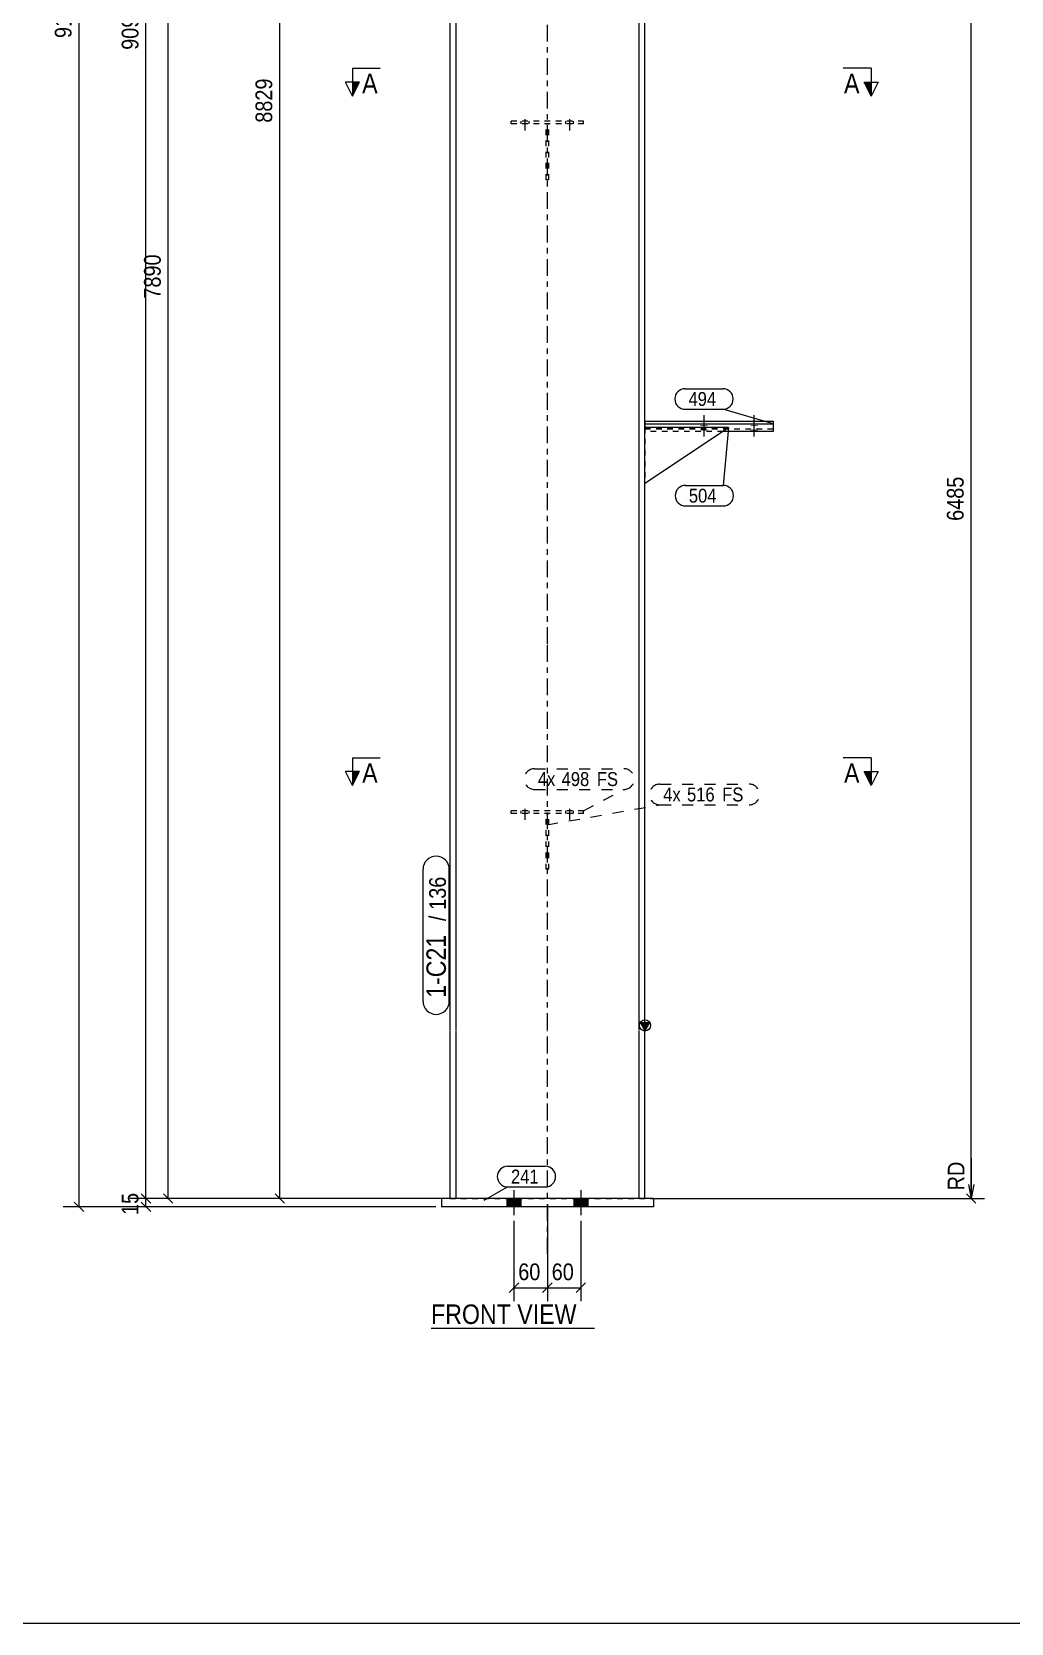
# Model space of a CAD drawing. Header units: millimetres. Extents: x 2 to 825, y 1 to 579.
# Drawn here: x 272.9 to 448.6, y 5 to 290.2 of the extents above; entities that cross this region are included whole.
import ezdxf

# ---------------------------------------------------------------- set-up
doc = ezdxf.new("R2010")
doc.units = ezdxf.units.MM
for name, pattern in [('XKITLINE00', [0]), ('XKITLINE01', [4, 1, -1, 1, -1]), ('XKITLINE02', [4, 2, -2]), ('XKITLINE03', [6, 3, -1, 1, -1])]:
    doc.linetypes.add(name, pattern=pattern)
for name, color, linetype, lineweight in [('Bolt', 3, 'Continuous', 0), ('Dimensions', 7, 'Continuous', 0), ('DrawingSheet', 5, 'Continuous', 0), ('OtherObjectType', 7, 'Continuous', 0), ('Part', 2, 'Continuous', 0), ('PartMark', 7, 'Continuous', 0), ('Section', 6, 'Continuous', 0)]:
    doc.layers.add(name, color=color, linetype=linetype, lineweight=lineweight)
doc.styles.add('ARIAL', font='ARIAL.TTF')

# ---------------------------------------------------------------- blocks, each defined once
blk = doc.blocks.new('*A10')
at = {"layer": 'Bolt', "color": 3, "linetype": 'XKITLINE02', "lineweight": 0}
for p, q in [((360.7, 273.74), (360.7, 274.24)), ((360.7, 273.74), (360.7, 274.24)), ((361.4, 272.58), (361.4, 275.58)), ((361.4, 272.58), (361.4, 275.58)), ((362.1, 273.74), (362.1, 274.24)), ((362.1, 273.74), (362.1, 274.24)), ((368.7, 273.74), (368.7, 274.24)), ((368.7, 273.74), (368.7, 274.24)), ((369.4, 272.58), (369.4, 275.58)), ((369.4, 272.58), (369.4, 275.58)), ((370.1, 273.74), (370.1, 274.24)), ((370.1, 273.74), (370.1, 274.24))]:
    blk.add_line(p, q, dxfattribs=at)
blk = doc.blocks.new('*A11')
at = {"layer": 'Bolt', "color": 3, "linetype": 'XKITLINE02', "lineweight": 0}
for p, q in [((361.4, 148.97), (361.4, 151.97)), ((361.4, 148.97), (361.4, 151.97)), ((369.4, 148.97), (369.4, 151.97)), ((369.4, 148.97), (369.4, 151.97)), ((360.7, 150.13), (360.7, 150.63)), ((360.7, 150.13), (360.7, 150.63)), ((362.1, 150.13), (362.1, 150.63)), ((362.1, 150.13), (362.1, 150.63)), ((368.7, 150.13), (368.7, 150.63)), ((368.7, 150.13), (368.7, 150.63)), ((370.1, 150.13), (370.1, 150.63)), ((370.1, 150.13), (370.1, 150.63))]:
    blk.add_line(p, q, dxfattribs=at)
blk = doc.blocks.new('*A16')
at = {"layer": 'Bolt'}
for points in [[(360.65, 81.13), (360.65, 79.63), (358.15, 79.63), (358.15, 81.13)], [(360.65, 81.13), (360.65, 79.63), (358.15, 79.63), (358.15, 81.13)], [(372.65, 81.13), (372.65, 79.63), (370.15, 79.63), (370.15, 81.13)], [(372.65, 81.13), (372.65, 79.63), (370.15, 79.63), (370.15, 81.13)]]:
    blk.add_hatch(color=3, dxfattribs=at).paths.add_polyline_path(points, flags=17)
at = {"layer": 'Bolt', "color": 3, "linetype": 'XKITLINE00', "lineweight": 0}
for p, q in [((358.15, 81.13), (358.15, 79.63)), ((358.15, 81.13), (358.15, 79.63)), ((359.4, 82.63), (359.4, 78.13)), ((359.4, 82.63), (359.4, 78.13)), ((360.65, 81.13), (360.65, 79.63)), ((360.65, 81.13), (360.65, 79.63)), ((370.15, 81.13), (370.15, 79.63)), ((370.15, 81.13), (370.15, 79.63)), ((371.4, 82.63), (371.4, 78.13)), ((371.4, 82.63), (371.4, 78.13)), ((372.65, 81.13), (372.65, 79.63)), ((372.65, 81.13), (372.65, 79.63))]:
    blk.add_line(p, q, dxfattribs=at)
blk = doc.blocks.new('*A17')
at = {"layer": 'Bolt'}
for points in [[(393.53, 219.79), (393.57, 219.79), (393.6, 219.79), (393.64, 219.79), (393.67, 219.79), (393.7, 219.79), (393.74, 219.79), (393.77, 219.78), (393.8, 219.78), (393.83, 219.78), (393.86, 219.78), (393.89, 219.78), (393.92, 219.77), (393.94, 219.77), (393.97, 219.77), (393.99, 219.76), (394.02, 219.76), (394.04, 219.76), (394.06, 219.76), (394.08, 219.75), (394.1, 219.75), (394.12, 219.74), (394.13, 219.74), (394.15, 219.74), (394.16, 219.73), (394.17, 219.73), (394.18, 219.72), (394.19, 219.72), (394.19, 219.72), (394.2, 219.71), (394.2, 219.71), (394.2, 219.7), (394.2, 219.7), (394.2, 219.7), (394.19, 219.69), (394.19, 219.69), (394.18, 219.68), (394.17, 219.68), (394.16, 219.67), (394.15, 219.67), (394.13, 219.67), (394.12, 219.66), (394.1, 219.66), (394.08, 219.66), (394.06, 219.65), (394.04, 219.65), (394.02, 219.65), (393.99, 219.64), (393.97, 219.64), (393.94, 219.64), (393.92, 219.63), (393.89, 219.63), (393.86, 219.63), (393.83, 219.63), (393.8, 219.63), (393.77, 219.62), (393.74, 219.62), (393.7, 219.62), (393.67, 219.62), (393.64, 219.62), (393.6, 219.62), (393.57, 219.62), (393.53, 219.62), (393.5, 219.62), (393.47, 219.62), (393.43, 219.62), (393.4, 219.62), (393.36, 219.62), (393.33, 219.62), (393.3, 219.62), (393.26, 219.62), (393.23, 219.62), (393.2, 219.63), (393.17, 219.63), (393.14, 219.63), (393.11, 219.63), (393.08, 219.63), (393.06, 219.64), (393.03, 219.64), (393, 219.64), (392.98, 219.65), (392.96, 219.65), (392.94, 219.65), (392.92, 219.66), (392.9, 219.66), (392.88, 219.66), (392.87, 219.67), (392.85, 219.67), (392.84, 219.67), (392.83, 219.68), (392.82, 219.68), (392.81, 219.69), (392.81, 219.69), (392.8, 219.7), (392.8, 219.7), (392.8, 219.7), (392.8, 219.71), (392.8, 219.71), (392.81, 219.72), (392.81, 219.72), (392.82, 219.72), (392.83, 219.73), (392.84, 219.73), (392.85, 219.74), (392.87, 219.74), (392.88, 219.74), (392.9, 219.75), (392.92, 219.75), (392.94, 219.76), (392.96, 219.76), (392.98, 219.76), (393, 219.76), (393.03, 219.77), (393.06, 219.77), (393.08, 219.77), (393.11, 219.78), (393.14, 219.78), (393.17, 219.78), (393.2, 219.78), (393.23, 219.78), (393.26, 219.79), (393.3, 219.79), (393.33, 219.79), (393.36, 219.79), (393.4, 219.79), (393.43, 219.79), (393.47, 219.79), (393.5, 219.79)], [(402.53, 219.79), (402.57, 219.79), (402.6, 219.79), (402.64, 219.79), (402.67, 219.79), (402.7, 219.79), (402.74, 219.79), (402.77, 219.78), (402.8, 219.78), (402.83, 219.78), (402.86, 219.78), (402.89, 219.78), (402.92, 219.77), (402.94, 219.77), (402.97, 219.77), (402.99, 219.76), (403.02, 219.76), (403.04, 219.76), (403.06, 219.76), (403.08, 219.75), (403.1, 219.75), (403.12, 219.74), (403.13, 219.74), (403.15, 219.74), (403.16, 219.73), (403.17, 219.73), (403.18, 219.72), (403.19, 219.72), (403.19, 219.72), (403.2, 219.71), (403.2, 219.71), (403.2, 219.7), (403.2, 219.7), (403.2, 219.7), (403.19, 219.69), (403.19, 219.69), (403.18, 219.68), (403.17, 219.68), (403.16, 219.67), (403.15, 219.67), (403.13, 219.67), (403.12, 219.66), (403.1, 219.66), (403.08, 219.66), (403.06, 219.65), (403.04, 219.65), (403.02, 219.65), (402.99, 219.64), (402.97, 219.64), (402.94, 219.64), (402.92, 219.63), (402.89, 219.63), (402.86, 219.63), (402.83, 219.63), (402.8, 219.63), (402.77, 219.62), (402.74, 219.62), (402.7, 219.62), (402.67, 219.62), (402.64, 219.62), (402.6, 219.62), (402.57, 219.62), (402.53, 219.62), (402.5, 219.62), (402.47, 219.62), (402.43, 219.62), (402.4, 219.62), (402.36, 219.62), (402.33, 219.62), (402.3, 219.62), (402.26, 219.62), (402.23, 219.62), (402.2, 219.63), (402.17, 219.63), (402.14, 219.63), (402.11, 219.63), (402.08, 219.63), (402.06, 219.64), (402.03, 219.64), (402, 219.64), (401.98, 219.65), (401.96, 219.65), (401.94, 219.65), (401.92, 219.66), (401.9, 219.66), (401.88, 219.66), (401.87, 219.67), (401.85, 219.67), (401.84, 219.67), (401.83, 219.68), (401.82, 219.68), (401.81, 219.69), (401.81, 219.69), (401.8, 219.7), (401.8, 219.7), (401.8, 219.7), (401.8, 219.71), (401.8, 219.71), (401.81, 219.72), (401.81, 219.72), (401.82, 219.72), (401.83, 219.73), (401.84, 219.73), (401.85, 219.74), (401.87, 219.74), (401.88, 219.74), (401.9, 219.75), (401.92, 219.75), (401.94, 219.76), (401.96, 219.76), (401.98, 219.76), (402, 219.76), (402.03, 219.77), (402.06, 219.77), (402.08, 219.77), (402.11, 219.78), (402.14, 219.78), (402.17, 219.78), (402.2, 219.78), (402.23, 219.78), (402.26, 219.79), (402.3, 219.79), (402.33, 219.79), (402.36, 219.79), (402.4, 219.79), (402.43, 219.79), (402.47, 219.79), (402.5, 219.79)], [(393.53, 218.95), (393.57, 218.95), (393.6, 218.95), (393.64, 218.95), (393.67, 218.95), (393.7, 218.95), (393.74, 218.95), (393.77, 218.94), (393.8, 218.94), (393.83, 218.94), (393.86, 218.94), (393.89, 218.94), (393.92, 218.93), (393.94, 218.93), (393.97, 218.93), (393.99, 218.93), (394.02, 218.92), (394.04, 218.92), (394.06, 218.92), (394.08, 218.91), (394.1, 218.91), (394.12, 218.91), (394.13, 218.9), (394.15, 218.9), (394.16, 218.89), (394.17, 218.89), (394.18, 218.89), (394.19, 218.88), (394.19, 218.88), (394.2, 218.87), (394.2, 218.87), (394.2, 218.86), (394.2, 218.86), (394.2, 218.86), (394.19, 218.85), (394.19, 218.85), (394.18, 218.84), (394.17, 218.84), (394.16, 218.84), (394.15, 218.83), (394.13, 218.83), (394.12, 218.82), (394.1, 218.82), (394.08, 218.82), (394.06, 218.81), (394.04, 218.81), (394.02, 218.81), (393.99, 218.8), (393.97, 218.8), (393.94, 218.8), (393.92, 218.8), (393.89, 218.79), (393.86, 218.79), (393.83, 218.79), (393.8, 218.79), (393.77, 218.79), (393.74, 218.78), (393.7, 218.78), (393.67, 218.78), (393.64, 218.78), (393.6, 218.78), (393.57, 218.78), (393.53, 218.78), (393.5, 218.78), (393.47, 218.78), (393.43, 218.78), (393.4, 218.78), (393.36, 218.78), (393.33, 218.78), (393.3, 218.78), (393.26, 218.78), (393.23, 218.79), (393.2, 218.79), (393.17, 218.79), (393.14, 218.79), (393.11, 218.79), (393.08, 218.8), (393.06, 218.8), (393.03, 218.8), (393, 218.8), (392.98, 218.81), (392.96, 218.81), (392.94, 218.81), (392.92, 218.82), (392.9, 218.82), (392.88, 218.82), (392.87, 218.83), (392.85, 218.83), (392.84, 218.84), (392.83, 218.84), (392.82, 218.84), (392.81, 218.85), (392.81, 218.85), (392.8, 218.86), (392.8, 218.86), (392.8, 218.86), (392.8, 218.87), (392.8, 218.87), (392.81, 218.88), (392.81, 218.88), (392.82, 218.89), (392.83, 218.89), (392.84, 218.89), (392.85, 218.9), (392.87, 218.9), (392.88, 218.91), (392.9, 218.91), (392.92, 218.91), (392.94, 218.92), (392.96, 218.92), (392.98, 218.92), (393, 218.93), (393.03, 218.93), (393.06, 218.93), (393.08, 218.93), (393.11, 218.94), (393.14, 218.94), (393.17, 218.94), (393.2, 218.94), (393.23, 218.94), (393.26, 218.95), (393.3, 218.95), (393.33, 218.95), (393.36, 218.95), (393.4, 218.95), (393.43, 218.95), (393.47, 218.95), (393.5, 218.95)], [(402.53, 218.95), (402.57, 218.95), (402.6, 218.95), (402.64, 218.95), (402.67, 218.95), (402.7, 218.95), (402.74, 218.95), (402.77, 218.94), (402.8, 218.94), (402.83, 218.94), (402.86, 218.94), (402.89, 218.94), (402.92, 218.93), (402.94, 218.93), (402.97, 218.93), (402.99, 218.93), (403.02, 218.92), (403.04, 218.92), (403.06, 218.92), (403.08, 218.91), (403.1, 218.91), (403.12, 218.91), (403.13, 218.9), (403.15, 218.9), (403.16, 218.89), (403.17, 218.89), (403.18, 218.89), (403.19, 218.88), (403.19, 218.88), (403.2, 218.87), (403.2, 218.87), (403.2, 218.86), (403.2, 218.86), (403.2, 218.86), (403.19, 218.85), (403.19, 218.85), (403.18, 218.84), (403.17, 218.84), (403.16, 218.84), (403.15, 218.83), (403.13, 218.83), (403.12, 218.82), (403.1, 218.82), (403.08, 218.82), (403.06, 218.81), (403.04, 218.81), (403.02, 218.81), (402.99, 218.8), (402.97, 218.8), (402.94, 218.8), (402.92, 218.8), (402.89, 218.79), (402.86, 218.79), (402.83, 218.79), (402.8, 218.79), (402.77, 218.79), (402.74, 218.78), (402.7, 218.78), (402.67, 218.78), (402.64, 218.78), (402.6, 218.78), (402.57, 218.78), (402.53, 218.78), (402.5, 218.78), (402.47, 218.78), (402.43, 218.78), (402.4, 218.78), (402.36, 218.78), (402.33, 218.78), (402.3, 218.78), (402.26, 218.78), (402.23, 218.79), (402.2, 218.79), (402.17, 218.79), (402.14, 218.79), (402.11, 218.79), (402.08, 218.8), (402.06, 218.8), (402.03, 218.8), (402, 218.8), (401.98, 218.81), (401.96, 218.81), (401.94, 218.81), (401.92, 218.82), (401.9, 218.82), (401.88, 218.82), (401.87, 218.83), (401.85, 218.83), (401.84, 218.84), (401.83, 218.84), (401.82, 218.84), (401.81, 218.85), (401.81, 218.85), (401.8, 218.86), (401.8, 218.86), (401.8, 218.86), (401.8, 218.87), (401.8, 218.87), (401.81, 218.88), (401.81, 218.88), (401.82, 218.89), (401.83, 218.89), (401.84, 218.89), (401.85, 218.9), (401.87, 218.9), (401.88, 218.91), (401.9, 218.91), (401.92, 218.91), (401.94, 218.92), (401.96, 218.92), (401.98, 218.92), (402, 218.93), (402.03, 218.93), (402.06, 218.93), (402.08, 218.93), (402.11, 218.94), (402.14, 218.94), (402.17, 218.94), (402.2, 218.94), (402.23, 218.94), (402.26, 218.95), (402.3, 218.95), (402.33, 218.95), (402.36, 218.95), (402.4, 218.95), (402.43, 218.95), (402.47, 218.95), (402.5, 218.95)]]:
    blk.add_hatch(color=3, dxfattribs=at).paths.add_polyline_path(points, flags=17)
at = {"layer": 'Bolt', "color": 3, "linetype": 'XKITLINE00', "lineweight": 0}
for p, q in [((393.5, 218.55), (393.5, 221.53)), ((393.5, 217.71), (393.5, 220.69)), ((402.5, 218.55), (402.5, 221.53)), ((402.5, 217.71), (402.5, 220.69))]:
    blk.add_line(p, q, dxfattribs=at)
blk = doc.blocks.new('*A18')
at = {"layer": 'Part'}
blk.add_hatch(color=2, dxfattribs=at).paths.add_polyline_path([(382.1, 112.64), (383.7, 112.64), (382.9, 111.24)], flags=17)
at = {"layer": 'Part', "color": 2, "linetype": 'XKITLINE00', "lineweight": 0}
for p, q in [((347.9, 304.02), (347.9, 180.51)), ((349, 304.02), (349, 180.51)), ((381.8, 304.02), (381.8, 180.51)), ((382.9, 180.51), (382.9, 304.02)), ((347.9, 180.41), (347.9, 111.33)), ((349, 180.41), (349, 111.33)), ((381.8, 180.41), (381.8, 111.33)), ((382.9, 111.33), (382.9, 180.41)), ((382.9, 111.24), (382.1, 112.64)), ((382.1, 112.64), (383.7, 112.64)), ((383.7, 112.64), (382.9, 111.24)), ((347.9, 111.23), (347.9, 81.13)), ((349, 111.23), (349, 81.13)), ((381.8, 111.23), (381.8, 81.13)), ((382.9, 81.13), (382.9, 111.23))]:
    blk.add_line(p, q, dxfattribs=at)
at = {"layer": 'Part', "color": 7, "linetype": 'XKITLINE03', "lineweight": 0}
for p, q in [((365.4, 180.51), (365.4, 304.02)), ((365.4, 111.33), (365.4, 180.41)), ((365.4, 71.13), (365.4, 111.23))]:
    blk.add_line(p, q, dxfattribs=at)
at = {"layer": 'Part', "color": 7, "linetype": 'XKITLINE01', "lineweight": 0}
blk.add_line((347.9, 81.13), (382.9, 81.13), dxfattribs=at)
at = {"layer": 'Part', "color": 2, "linetype": 'XKITLINE00', "lineweight": 0}
blk.add_circle((382.9, 112.14), 1, dxfattribs=at)
blk = doc.blocks.new('*A23')
at = {"layer": 'Part', "color": 7, "linetype": 'XKITLINE01', "lineweight": 0}
for p, q in [((365.65, 273.74), (365.15, 273.74)), ((365.15, 263.74), (365.15, 273.74)), ((365.15, 273.74), (365.65, 273.74)), ((365.65, 263.74), (365.65, 273.74)), ((365.65, 263.74), (365.15, 263.74))]:
    blk.add_line(p, q, dxfattribs=at)
blk = doc.blocks.new('*A24')
at = {"layer": 'Part', "color": 7, "linetype": 'XKITLINE01', "lineweight": 0}
for p, q in [((371.9, 274.24), (358.9, 274.24)), ((358.9, 273.74), (358.9, 274.24)), ((371.9, 273.74), (371.9, 274.24)), ((371.9, 273.74), (358.9, 273.74))]:
    blk.add_line(p, q, dxfattribs=at)
blk = doc.blocks.new('*A25')
at = {"layer": 'Part', "color": 7, "linetype": 'XKITLINE01', "lineweight": 0}
for p, q in [((365.65, 150.13), (365.15, 150.13)), ((365.15, 140.13), (365.15, 150.13)), ((365.15, 150.13), (365.65, 150.13)), ((365.65, 140.13), (365.65, 150.13)), ((365.65, 140.13), (365.15, 140.13))]:
    blk.add_line(p, q, dxfattribs=at)
blk = doc.blocks.new('*A26')
at = {"layer": 'Part', "color": 7, "linetype": 'XKITLINE01', "lineweight": 0}
for p, q in [((371.9, 150.63), (358.9, 150.63)), ((358.9, 150.13), (358.9, 150.63)), ((371.9, 150.13), (358.9, 150.13)), ((371.9, 150.13), (371.9, 150.63))]:
    blk.add_line(p, q, dxfattribs=at)
blk = doc.blocks.new('*A39')
at = {"layer": 'Part', "color": 2, "linetype": 'XKITLINE00', "lineweight": 0}
for p, q in [((384.4, 81.13), (346.4, 81.13)), ((346.4, 81.13), (346.4, 79.63)), ((384.4, 81.13), (384.4, 79.63)), ((384.4, 79.63), (346.4, 79.63))]:
    blk.add_line(p, q, dxfattribs=at)
blk = doc.blocks.new('*A40')
at = {"layer": 'Part', "color": 2, "linetype": 'XKITLINE00', "lineweight": 0}
for p, q in [((382.9, 220.46), (405.9, 220.46)), ((382.9, 219.97), (405.9, 219.97)), ((405.9, 220.46), (405.9, 218.6)), ((405.9, 218.6), (396.91, 218.6))]:
    blk.add_line(p, q, dxfattribs=at)
at = {"layer": 'Part', "color": 7, "linetype": 'XKITLINE01', "lineweight": 0}
for p, q in [((382.9, 220.46), (382.9, 218.6)), ((382.9, 219.1), (405.9, 219.1)), ((396.91, 218.6), (382.9, 218.6))]:
    blk.add_line(p, q, dxfattribs=at)
blk = doc.blocks.new('*A41')
at = {"layer": 'Part', "color": 2, "linetype": 'XKITLINE00', "lineweight": 0}
for p, q in [((382.9, 209.37), (397.9, 219.31)), ((397.9, 219.31), (382.9, 219.31)), ((397.9, 219.26), (382.9, 209.31)), ((397.9, 219.31), (397.9, 219.26))]:
    blk.add_line(p, q, dxfattribs=at)
at = {"layer": 'Part', "color": 7, "linetype": 'XKITLINE01', "lineweight": 0}
for p, q in [((382.9, 219.31), (382.9, 209.31)), ((382.9, 219.26), (397.9, 219.26))]:
    blk.add_line(p, q, dxfattribs=at)
blk = doc.blocks.new('*A106')
at = {"layer": 'DrawingSheet', "color": 5, "linetype": 'XKITLINE00', "lineweight": 0}
blk.add_line((5, 5), (825, 5), dxfattribs=at)
blk = doc.blocks.new('*A114')
at = {"layer": 'Dimensions', "color": 7, "linetype": 'XKITLINE00', "lineweight": 0}
for p, q in [((281.4, 79.63), (281.4, 507.52)), ((280.55, 80.48), (282.25, 78.78)), ((345.4, 79.63), (278.55, 79.63))]:
    blk.add_line(p, q, dxfattribs=at)
at = {"layer": 'Dimensions', "color": 3}
blk.add_point((281.4, 79.63), dxfattribs=at)
at = {"layer": 'Dimensions', "color": 3, "style": 'ARIAL', "width": 0.85}
blk.add_text('9162', height=3, rotation=90.0002, dxfattribs=at).set_placement((280.05, 289.13))
blk = doc.blocks.new('*A115')
at = {"layer": 'Dimensions', "color": 7, "linetype": 'XKITLINE00', "lineweight": 0}
for p, q in [((346.9, 81.13), (290.55, 81.13)), ((292.55, 81.98), (294.25, 80.28)), ((292.55, 80.48), (294.25, 78.78)), ((293.4, 79.63), (293.4, 81.13)), ((345.4, 79.63), (290.55, 79.63))]:
    blk.add_line(p, q, dxfattribs=at)
at = {"layer": 'Dimensions', "color": 3}
for p in [(293.4, 81.13), (293.4, 79.63)]:
    blk.add_point(p, dxfattribs=at)
at = {"layer": 'Dimensions', "color": 3, "style": 'ARIAL', "width": 0.85}
blk.add_text('15', height=3, rotation=90.0002, dxfattribs=at).set_placement((292.05, 78.16))
blk = doc.blocks.new('*A116')
at = {"layer": 'Dimensions', "color": 7, "linetype": 'XKITLINE00', "lineweight": 0}
for p, q in [((365.4, 80.13), (365.4, 62.73)), ((359.4, 77.13), (359.4, 62.73)), ((360.25, 65.98), (358.55, 64.28)), ((366.25, 65.98), (364.55, 64.28)), ((359.4, 65.13), (365.4, 65.13))]:
    blk.add_line(p, q, dxfattribs=at)
at = {"layer": 'Dimensions', "color": 3}
for p in [(359.4, 65.13), (365.4, 65.13)]:
    blk.add_point(p, dxfattribs=at)
at = {"layer": 'Dimensions', "color": 3, "style": 'ARIAL', "width": 0.85}
blk.add_text('60', height=3, dxfattribs=at).set_placement((360.17, 66.48))
blk = doc.blocks.new('*A117')
at = {"layer": 'Dimensions', "color": 7, "linetype": 'XKITLINE00', "lineweight": 0}
for p, q in [((365.4, 80.13), (365.4, 62.73)), ((371.4, 77.13), (371.4, 62.73)), ((366.25, 65.98), (364.55, 64.28)), ((372.25, 65.98), (370.55, 64.28)), ((365.4, 65.13), (371.4, 65.13))]:
    blk.add_line(p, q, dxfattribs=at)
at = {"layer": 'Dimensions', "color": 3}
for p in [(365.4, 65.13), (371.4, 65.13)]:
    blk.add_point(p, dxfattribs=at)
at = {"layer": 'Dimensions', "color": 3, "style": 'ARIAL', "width": 0.85}
blk.add_text('60', height=3, dxfattribs=at).set_placement((366.17, 66.48))
blk = doc.blocks.new('*A120')
at = {"layer": 'PartMark', "color": 7, "linetype": 'XKITLINE00', "lineweight": 0}
for p, q in [((343.1, 116.48), (343.1, 140.13)), ((347.8, 116.48), (347.8, 140.13))]:
    blk.add_line(p, q, dxfattribs=at)
for centre, start, end in [((345.45, 140.13), 0, 180), ((345.45, 116.48), 180, 0)]:
    blk.add_arc(centre, 2.35, start, end, dxfattribs=at)
at = {"layer": 'PartMark', "color": 3, "style": 'ARIAL', "width": 0.85}
for s, p in [('136', (347.2, 132.86)), ('/', (347.2, 130.84))]:
    blk.add_text(s, height=3, rotation=90.0002, dxfattribs=at).set_placement(p)
at = {"layer": 'PartMark', "color": 1, "style": 'ARIAL', "width": 0.85}
blk.add_text('1-C21', height=3.5, rotation=90.0002, dxfattribs=at).set_placement((347.2, 117.08))
blk = doc.blocks.new('*A122')
at = {"layer": 'PartMark', "color": 7, "linetype": 'XKITLINE02', "lineweight": 0}
for p, q in [((363.08, 158.15), (379.13, 158.15)), ((363.08, 154.45), (379.13, 154.45)), ((371.9, 150.63), (379.13, 154.45))]:
    blk.add_line(p, q, dxfattribs=at)
for centre, start, end in [((363.08, 156.3), 90, 270), ((379.13, 156.3), 270, 90)]:
    blk.add_arc(centre, 1.85, start, end, dxfattribs=at)
at = {"layer": 'PartMark', "color": 3, "style": 'ARIAL', "width": 0.85}
for s, p in [('4x', (363.68, 155.05)), ('498', (367.95, 155.05)), ('FS', (374.27, 155.05))]:
    blk.add_text(s, height=2.5, dxfattribs=at).set_placement(p)
blk = doc.blocks.new('*A123')
at = {"layer": 'PartMark', "color": 7, "linetype": 'XKITLINE02', "lineweight": 0}
for p, q in [((385.57, 155.39), (401.61, 155.39)), ((365.28, 148.1), (385.57, 151.69)), ((385.57, 151.69), (401.61, 151.69))]:
    blk.add_line(p, q, dxfattribs=at)
for centre, start, end in [((385.57, 153.54), 90, 270), ((401.61, 153.54), 270, 90)]:
    blk.add_arc(centre, 1.85, start, end, dxfattribs=at)
at = {"layer": 'PartMark', "color": 3, "style": 'ARIAL', "width": 0.85}
for s, p in [('4x', (386.17, 152.29)), ('516', (390.44, 152.29)), ('FS', (396.75, 152.29))]:
    blk.add_text(s, height=2.5, dxfattribs=at).set_placement(p)
blk = doc.blocks.new('*A127')
at = {"layer": 'Section'}
for points in [[(331.68, 281.24), (330.43, 278.74), (330.43, 281.24)], [(423.47, 281.24), (423.47, 278.74), (422.22, 281.24)]]:
    blk.add_hatch(color=3, dxfattribs=at).paths.add_polyline_path(points, flags=17)
at = {"layer": 'Section', "color": 1, "linetype": 'XKITLINE00', "lineweight": 0}
for p, q in [((330.43, 283.74), (335.43, 283.74)), ((330.43, 283.74), (330.43, 278.74)), ((423.47, 283.74), (418.47, 283.74)), ((423.47, 283.74), (423.47, 278.74))]:
    blk.add_line(p, q, dxfattribs=at)
at = {"layer": 'Section', "color": 3, "linetype": 'XKITLINE00', "lineweight": 0}
for p, q in [((330.43, 278.74), (329.18, 281.24)), ((331.68, 281.24), (329.18, 281.24)), ((330.43, 278.74), (331.68, 281.24)), ((422.22, 281.24), (424.72, 281.24)), ((423.47, 278.74), (422.22, 281.24)), ((424.72, 281.24), (423.47, 278.74))]:
    blk.add_line(p, q, dxfattribs=at)
at = {"layer": 'Section', "color": 7, "style": 'ARIAL', "width": 0.85}
for p in [(332.18, 279.24), (418.6, 279.24)]:
    blk.add_text('A', height=3.5, dxfattribs=at).set_placement(p)
blk = doc.blocks.new('*A130')
at = {"layer": 'Section'}
for points in [[(331.68, 157.63), (330.43, 155.13), (330.43, 157.63)], [(423.47, 157.63), (423.47, 155.13), (422.22, 157.63)]]:
    blk.add_hatch(color=3, dxfattribs=at).paths.add_polyline_path(points, flags=17)
at = {"layer": 'Section', "color": 1, "linetype": 'XKITLINE00', "lineweight": 0}
for p, q in [((330.43, 160.13), (335.43, 160.13)), ((330.43, 160.13), (330.43, 155.13)), ((423.47, 160.13), (418.47, 160.13)), ((423.47, 160.13), (423.47, 155.13))]:
    blk.add_line(p, q, dxfattribs=at)
at = {"layer": 'Section', "color": 3, "linetype": 'XKITLINE00', "lineweight": 0}
for p, q in [((330.43, 155.13), (329.18, 157.63)), ((331.68, 157.63), (329.18, 157.63)), ((330.43, 155.13), (331.68, 157.63)), ((422.22, 157.63), (424.72, 157.63)), ((423.47, 155.13), (422.22, 157.63)), ((424.72, 157.63), (423.47, 155.13))]:
    blk.add_line(p, q, dxfattribs=at)
at = {"layer": 'Section', "color": 7, "style": 'ARIAL', "width": 0.85}
for p in [(332.18, 155.63), (418.6, 155.63)]:
    blk.add_text('A', height=3.5, dxfattribs=at).set_placement(p)
blk = doc.blocks.new('*A131')
at = {"layer": 'OtherObjectType', "color": 7, "linetype": 'XKITLINE00', "lineweight": 0}
blk.add_line((344.53, 57.88), (373.82, 57.88), dxfattribs=at)
at = {"layer": 'OtherObjectType', "color": 7, "style": 'ARIAL', "width": 0.85}
blk.add_text('FRONT VIEW', height=3.5, dxfattribs=at).set_placement((344.53, 58.63))
blk = doc.blocks.new('*A132')
at = {"layer": 'Dimensions', "color": 7, "linetype": 'XKITLINE00', "lineweight": 0}
for p, q in [((293.4, 81.13), (293.4, 501.8)), ((346.9, 81.13), (290.55, 81.13)), ((292.55, 81.98), (294.25, 80.28))]:
    blk.add_line(p, q, dxfattribs=at)
at = {"layer": 'Dimensions', "color": 3}
blk.add_point((293.4, 81.13), dxfattribs=at)
at = {"layer": 'Dimensions', "color": 3, "style": 'ARIAL', "width": 0.85}
blk.add_text('9090', height=3, rotation=90.0002, dxfattribs=at).set_placement((292.05, 287.02))
blk = doc.blocks.new('*A134')
at = {"layer": 'Dimensions', "color": 7, "linetype": 'XKITLINE00', "lineweight": 0}
for p, q in [((297.4, 81.13), (297.4, 412.6)), ((346.9, 81.13), (294.55, 81.13)), ((296.55, 81.98), (298.25, 80.28))]:
    blk.add_line(p, q, dxfattribs=at)
at = {"layer": 'Dimensions', "color": 3}
blk.add_point((297.4, 81.13), dxfattribs=at)
at = {"layer": 'Dimensions', "color": 3, "style": 'ARIAL', "width": 0.85}
blk.add_text('7890', height=3, rotation=90.0002, dxfattribs=at).set_placement((296.05, 242.42))
blk = doc.blocks.new('*A136')
at = {"layer": 'Dimensions', "color": 7, "linetype": 'XKITLINE00', "lineweight": 0}
for p, q in [((317.4, 81.13), (317.4, 475.67)), ((346.9, 81.13), (314.55, 81.13)), ((316.55, 81.98), (318.25, 80.28))]:
    blk.add_line(p, q, dxfattribs=at)
at = {"layer": 'Dimensions', "color": 3}
blk.add_point((317.4, 81.13), dxfattribs=at)
at = {"layer": 'Dimensions', "color": 3, "style": 'ARIAL', "width": 0.85}
blk.add_text('8829', height=3, rotation=90.0002, dxfattribs=at).set_placement((316.05, 273.95))
blk = doc.blocks.new('*A139')
at = {"layer": 'Dimensions', "color": 7, "linetype": 'XKITLINE00', "lineweight": 0}
for p, q in [((440.55, 333.77), (442.25, 332.08)), ((383.9, 332.92), (443.8, 332.92)), ((441.4, 81.13), (441.4, 332.92)), ((441.4, 88.36), (441.4, 81.13)), ((440.9, 83.63), (441.4, 81.13)), ((441.9, 83.63), (441.4, 81.13)), ((383.9, 81.13), (443.8, 81.13)), ((383.9, 81.13), (443.8, 81.13)), ((440.55, 81.98), (442.25, 80.28))]:
    blk.add_line(p, q, dxfattribs=at)
at = {"layer": 'Dimensions', "color": 3}
for p in [(441.4, 332.92), (441.4, 81.13)]:
    blk.add_point(p, dxfattribs=at)
at = {"layer": 'Dimensions', "color": 7}
blk.add_point((441.4, 81.13), dxfattribs=at)
at = {"layer": 'Dimensions', "color": 3, "style": 'ARIAL', "width": 0.85}
blk.add_text('6485', height=3, dxfattribs=at).set_placement((426.7, 334.12))
for s, p in [('6485', (440.05, 202.58)), ('RD', (440.2, 82.58))]:
    blk.add_text(s, height=3, rotation=90.0002, dxfattribs=at).set_placement(p)
blk = doc.blocks.new('*A149')
at = {"layer": 'PartMark', "color": 7, "linetype": 'XKITLINE00', "lineweight": 0}
for p, q in [((397.9, 219.31), (396.93, 208.95)), ((390.17, 208.95), (396.93, 208.95)), ((390.17, 205.25), (396.93, 205.25))]:
    blk.add_line(p, q, dxfattribs=at)
for centre, start, end in [((390.17, 207.1), 90, 270), ((396.93, 207.1), 270, 90)]:
    blk.add_arc(centre, 1.85, start, end, dxfattribs=at)
at = {"layer": 'PartMark', "color": 3, "style": 'ARIAL', "width": 0.85}
blk.add_text('504', height=2.5, dxfattribs=at).set_placement((390.77, 205.85))
blk = doc.blocks.new('*A150')
at = {"layer": 'PartMark', "color": 7, "linetype": 'XKITLINE00', "lineweight": 0}
for p, q in [((390.1, 226.28), (396.87, 226.28)), ((390.1, 222.58), (396.87, 222.58)), ((405.9, 219.97), (396.87, 222.58))]:
    blk.add_line(p, q, dxfattribs=at)
for centre, start, end in [((390.1, 224.43), 90, 270), ((396.87, 224.43), 270, 90)]:
    blk.add_arc(centre, 1.85, start, end, dxfattribs=at)
at = {"layer": 'PartMark', "color": 3, "style": 'ARIAL', "width": 0.85}
blk.add_text('494', height=2.5, dxfattribs=at).set_placement((390.7, 223.18))
blk = doc.blocks.new('*A151')
at = {"layer": 'PartMark', "color": 7, "linetype": 'XKITLINE00', "lineweight": 0}
for p, q in [((358.27, 86.9), (365.03, 86.9)), ((354.03, 80.8), (358.27, 83.2)), ((358.27, 83.2), (365.03, 83.2))]:
    blk.add_line(p, q, dxfattribs=at)
for centre, start, end in [((358.27, 85.05), 90, 270), ((365.03, 85.05), 270, 90)]:
    blk.add_arc(centre, 1.85, start, end, dxfattribs=at)
at = {"layer": 'PartMark', "color": 3, "style": 'ARIAL', "width": 0.85}
blk.add_text('241', height=2.5, dxfattribs=at).set_placement((358.87, 83.8))

msp = doc.modelspace()

# ---------------------------------------------------------------- block references
at = {"lineweight": 0}
for name in ['*A106', '*A114', '*A132', '*A136', '*A134', '*A139', '*A127', '*A24', '*A10', '*A23', '*A150', '*A40', '*A17', '*A41', '*A149', '*A130', '*A122', '*A123', '*A11', '*A26', '*A25', '*A120', '*A151', '*A115', '*A39', '*A16', '*A116', '*A117', '*A131']:
    msp.add_blockref(name, (0, 0), dxfattribs=at)
at = {"layer": 'Part', "lineweight": 0}
msp.add_blockref('*A18', (0, 0), dxfattribs=at)

doc.saveas('drawing.dxf')
